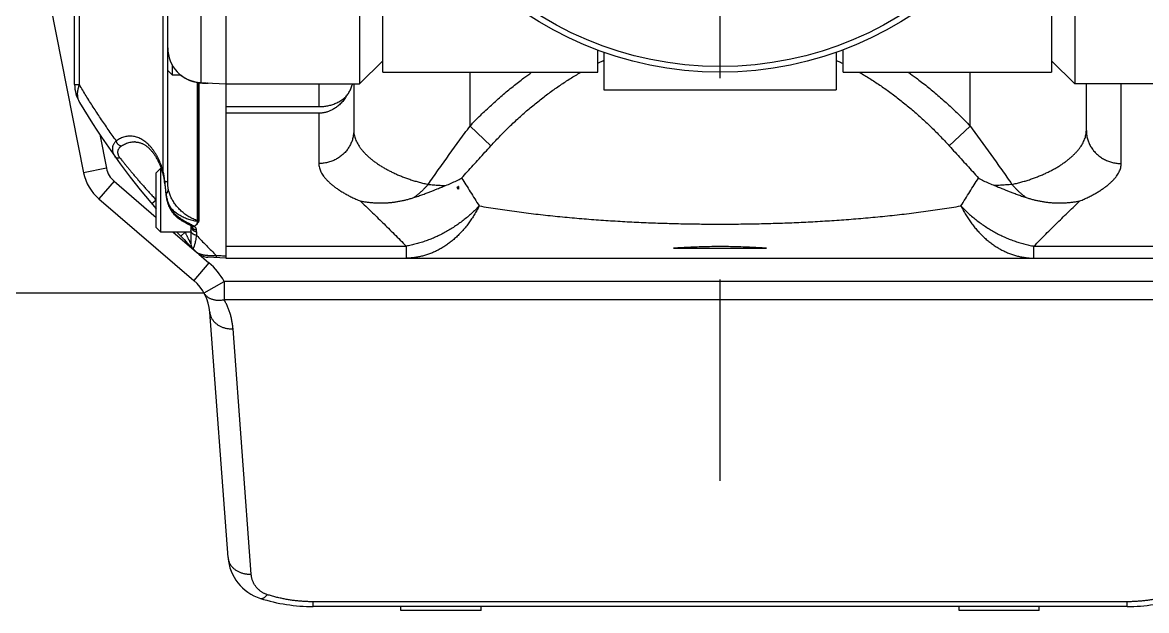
# Model space of a CAD drawing. Extents: x 0 to 4205, y 0 to 2970.
# Drawn here: x 1012.6 to 1109.3, y 869.8 to 920.5 of the extents above; entities that cross this region are included whole.
import ezdxf

# ---------------------------------------------------------------- set-up
doc = ezdxf.new("R2010")
doc.units = 0
doc.header["$LTSCALE"] = 231.275
doc.linetypes.add('CENTER', pattern=[0.6, 0.375, -0.075, 0.075, -0.075])
doc.layers.get('0').update_dxf_attribs({"linetype": 'CONTINUOUS'})
doc.layers.add('DEFAULT_1', color=7, linetype='CENTER')

msp = doc.modelspace()

# ---------------------------------------------------------------- linework, layer by layer
for p, q in [((1025.0995, 906.747), (1025.0995, 985.5878)), ((1024.6975, 907.6947), (1024.6975, 984.6401)), ((1017.0995, 915.107), (1017.0995, 977.2278)), ((1017.5014, 915.1068), (1017.5014, 977.228)), ((1030.0995, 977.1674), (1030.0995, 900.1674)), ((1041.5995, 977.1674), (1041.5995, 915.1674)), ((1103.0995, 977.1028), (1103.0995, 915.1674)), ((1027.9425, 940.4836), (1027.9424, 915.2805)), ((1043.5995, 916.1674), (1043.5995, 938.4887)), ((1101.0995, 936.8023), (1101.0995, 916.1674)), ((1015.0203, 921.885), (1017.8709, 907.5209)), ((1062.0995, 916.1674), (1062.0995, 918.0656)), ((1062.5995, 917.8832), (1062.5995, 914.6674)), ((1082.5995, 917.8832), (1082.5995, 914.6674)), ((1083.1995, 916.1674), (1083.1995, 918.1029)), ((1025.4995, 915.9174), (1025.4995, 916.7799)), ((1043.5995, 917.1674), (1041.5995, 915.1674)), ((1101.0995, 917.1674), (1103.0995, 915.1674)), ((1025.4995, 915.9174), (1025.0995, 916.3174)), ((1026.2461, 915.9174), (1025.4995, 915.9174)), ((1043.5995, 916.1674), (1062.0995, 916.1674)), ((1051.0995, 911.538), (1051.0995, 916.1674)), ((1083.1995, 916.1674), (1101.0995, 916.1674)), ((1094.0995, 911.538), (1094.0995, 916.1674)), ((1017.0995, 915.107), (1017.5014, 915.107)), ((1027.6709, 915.3071), (1027.7041, 915.3012)), ((1027.6709, 903.3851), (1027.6709, 915.2731)), ((1027.7099, 903.3785), (1027.7099, 915.2659)), ((1027.7942, 915.2882), (1030.0995, 915.1674)), ((1027.7942, 903.3678), (1027.7942, 915.2542)), ((1028.5733, 915.2372), (1028.5733, 915.2474)), ((1030.0995, 915.1674), (1041.5995, 915.1674)), ((1038.0995, 915.1674), (1038.0995, 913.2113)), ((1041.0995, 915.1674), (1041.0995, 911.1589)), ((1062.5995, 914.6674), (1082.5995, 914.6674)), ((1115.0995, 915.1674), (1103.0995, 915.1674)), ((1104.0995, 911.1589), (1104.0995, 915.1674)), ((1107.0995, 908.3103), (1107.0995, 915.1674)), ((1030.0995, 913.2113), (1038.0995, 913.2113)), ((1038.0995, 912.6484), (1030.0995, 912.6484)), ((1038.0995, 912.6484), (1038.0995, 908.3103)), ((1051.0995, 911.538), (1052.8911, 909.8365)), ((1094.0995, 911.538), (1092.3078, 909.8365)), ((1019.2589, 910.8012), (1019.8326, 907.9102)), ((1019.8326, 907.9102), (1017.8709, 907.5209)), ((1024.4995, 907.9174), (1024.0995, 907.5174)), ((1024.4995, 902.4174), (1024.4995, 907.9174)), ((1024.5309, 907.9174), (1024.4995, 907.9174)), ((1020.4899, 906.7835), (1019.1854, 905.2674)), ((1020.4899, 906.7835), (1024.0995, 903.6777)), ((1024.0995, 902.8174), (1024.0995, 907.5174)), ((1025.0995, 906.747), (1024.8613, 906.747)), ((1024.8256, 906.6839), (1024.8335, 906.6209)), ((1024.8335, 906.6209), (1024.8524, 906.4604)), ((1024.8524, 906.4604), (1024.8711, 906.2928)), ((1024.8711, 906.2928), (1024.9095, 905.9366)), ((1024.9095, 905.9366), (1024.9414, 905.6295)), ((1049.9656, 906.2395), (1050.0995, 906.2395)), ((1050.0995, 906.3397), (1050.0995, 906.0976)), ((1019.1854, 905.2674), (1027.3418, 898.2495)), ((1024.0995, 905.1587), (1023.728, 904.8446)), ((1025.057, 905.0337), (1025.1213, 905.0515)), ((1025.291, 904.442), (1025.3725, 904.485)), ((1026.3639, 903.3708), (1026.4017, 903.4415)), ((1026.3639, 903.3708), (1026.4621, 903.318)), ((1026.4621, 903.318), (1026.6402, 903.2211)), ((1026.6402, 903.2211), (1026.7732, 903.1481)), ((1026.7732, 903.1481), (1026.8514, 903.1046)), ((1026.8514, 903.1046), (1026.9047, 903.0746)), ((1026.9047, 903.0746), (1026.9377, 903.0558)), ((1026.9377, 903.0558), (1026.9688, 903.0378)), ((1026.9688, 903.0378), (1026.9979, 903.0208)), ((1027.0995, 902.9584), (1027.0995, 901.3651)), ((1024.4995, 902.4174), (1024.0995, 902.8174)), ((1027.0995, 902.4174), (1024.4995, 902.4174)), ((1025.5642, 902.4174), (1027.5449, 900.7132)), ((1026.5995, 902.3924), (1026.2373, 902.0477)), ((1026.5995, 902.3924), (1026.5995, 902.4174)), ((1027.5733, 902.4205), (1027.5733, 902.6179)), ((1027.5733, 902.4205), (1027.5733, 902.1364)), ((1030.0995, 901.1955), (1045.6059, 901.1955)), ((1045.6059, 901.1955), (1045.6059, 900.1674)), ((1068.596, 901.0207), (1076.6029, 901.0207)), ((1099.593, 900.1674), (1099.593, 901.1955)), ((1099.593, 901.1955), (1115.0995, 901.1955)), ((1027.7683, 900.521), (1028.6463, 899.7656)), ((1030.0995, 900.1674), (1028.5549, 900.2484)), ((1030.0995, 900.1674), (1115.0995, 900.1674)), ((1028.6463, 899.7656), (1027.3418, 898.2495)), ((1028.2224, 897.1728), (1029.9671, 898.1505)), ((1029.9671, 898.1505), (1029.9671, 896.5669)), ((1115.2318, 898.1505), (1029.9671, 898.1505)), ((1007.5995, 897.1674), (1028.2254, 897.1674)), ((1115.2317, 896.5669), (1029.9672, 896.5669)), ((1030.287, 874.386), (1028.722, 895.5129)), ((1032.2815, 872.9502), (1030.7165, 894.0771)), ((1037.5995, 870.1674), (1037.5995, 870.5838)), ((1107.5995, 870.5838), (1037.5995, 870.5838)), ((1107.5995, 870.1674), (1037.5995, 870.1674)), ((1045.1495, 869.8248), (1045.1495, 870.1674)), ((1052.0495, 869.8248), (1052.0495, 870.1674)), ((1093.1495, 869.8248), (1093.1495, 870.1674)), ((1100.0495, 869.8248), (1100.0495, 870.1674)), ((1107.5995, 870.1674), (1107.5995, 870.5838)), ((1052.0495, 869.8248), (1045.1495, 869.8248)), ((1100.0495, 869.8248), (1093.1495, 869.8248))]:
    msp.add_line(p, q)
for points in [[(1027.7041, 915.3012), (1027.7142, 915.2989), (1027.7301, 915.2958), (1027.746, 915.2931), (1027.762, 915.291), (1027.7781, 915.2893), (1027.7942, 915.2882)], [(1022.31, 910.1674), (1022.3302, 910.1673), (1022.3867, 910.1652), (1022.4427, 910.1608), (1022.4979, 910.1542), (1022.5526, 910.1454), (1022.6067, 910.1344), (1022.6604, 910.1214), (1022.7135, 910.1063), (1022.7662, 910.0892), (1022.8184, 910.0702), (1022.8701, 910.0493), (1022.9214, 910.0266), (1022.9722, 910.002), (1023.0225, 909.9756), (1023.0723, 909.9476), (1023.1215, 909.9178), (1023.1703, 909.8865), (1023.2185, 909.8534), (1023.2663, 909.8188), (1023.3135, 909.7827), (1023.3603, 909.7449), (1023.4067, 909.7056), (1023.4525, 909.6648), (1023.4979, 909.6224), (1023.5429, 909.5785), (1023.5873, 909.5332), (1023.6312, 909.4864), (1023.6746, 909.4381), (1023.7175, 909.3885), (1023.7599, 909.3375), (1023.8017, 909.2851), (1023.8429, 909.2313), (1023.8836, 909.1763), (1023.9237, 909.12), (1023.9631, 909.0624), (1024.002, 909.0036), (1024.0402, 908.9436), (1024.0778, 908.8824), (1024.1147, 908.8201), (1024.1509, 908.7566), (1024.1865, 908.6921), (1024.2214, 908.6266), (1024.2556, 908.56), (1024.289, 908.4925), (1024.3218, 908.4239), (1024.3538, 908.3545), (1024.385, 908.2841), (1024.4155, 908.2129), (1024.4453, 908.1409), (1024.4743, 908.068), (1024.5026, 907.9944), (1024.53, 907.92), (1024.5567, 907.8449), (1024.5826, 907.7691), (1024.6077, 907.6927), (1024.632, 907.6156), (1024.6515, 907.5516)], [(1024.6515, 907.5516), (1024.6628, 907.5128), (1024.6775, 907.4602), (1024.6918, 907.4065), (1024.7056, 907.3515), (1024.719, 907.2953), (1024.7319, 907.2379), (1024.7444, 907.1793), (1024.7564, 907.1194), (1024.7679, 907.0584), (1024.779, 906.9962), (1024.7897, 906.9329), (1024.7998, 906.8684), (1024.8096, 906.8027), (1024.8188, 906.7359), (1024.8256, 906.6839)], [(1024.9414, 905.6295), (1024.9478, 905.5747), (1024.9552, 905.5197), (1024.9634, 905.4645), (1024.9726, 905.4091), (1024.9826, 905.3536), (1024.9935, 905.2978), (1025.0053, 905.242), (1025.018, 905.186), (1025.0316, 905.1298), (1025.0461, 905.0736), (1025.057, 905.0337)], [(1025.057, 905.0337), (1025.0686, 904.9931), (1025.085, 904.9387), (1025.1024, 904.8848), (1025.1208, 904.8314), (1025.14, 904.7787), (1025.1601, 904.7266), (1025.1811, 904.6751), (1025.203, 904.6242), (1025.2257, 904.574), (1025.2492, 904.5244), (1025.2736, 904.4756), (1025.291, 904.442)], [(1025.291, 904.442), (1025.3111, 904.4046), (1025.3393, 904.3545), (1025.3686, 904.3052), (1025.399, 904.2565), (1025.4304, 904.2087), (1025.4628, 904.1615), (1025.4964, 904.1151), (1025.5309, 904.0696), (1025.5665, 904.0247), (1025.6031, 903.9807), (1025.6408, 903.9374), (1025.6794, 903.895), (1025.7191, 903.8533), (1025.7598, 903.8126), (1025.8015, 903.7726), (1025.8442, 903.7335), (1025.8878, 903.6952), (1025.9325, 903.6578), (1025.9782, 903.6213), (1026.0248, 903.5858), (1026.0724, 903.5511), (1026.121, 903.5174), (1026.1705, 903.4846), (1026.221, 903.4527), (1026.2725, 903.4219), (1026.3249, 903.392), (1026.3639, 903.3708)], [(1026.9979, 903.0208), (1027.025, 903.0047), (1027.0379, 902.997), (1027.0502, 902.9895), (1027.062, 902.9822), (1027.0733, 902.9751), (1027.0842, 902.9682), (1027.0945, 902.9616), (1027.1042, 902.9553), (1027.1134, 902.9492), (1027.1221, 902.9434), (1027.1233, 902.9426)], [(1027.1233, 902.9425), (1027.1276, 902.9396), (1027.1312, 902.937), (1027.1343, 902.9346), (1027.1369, 902.9326), (1027.1392, 902.9308), (1027.141, 902.9292), (1027.1424, 902.928), (1027.1434, 902.9271), (1027.1441, 902.9264), (1027.1444, 902.9261)]]:
    msp.add_lwpolyline(points)
for radius in [30, 29.5]:
    msp.add_circle((1072.5995, 946.1674), radius)
for centre, radius, start, end in [((1028.0995, 918.2763), 3, 180, 267), ((1020.0995, 915.107), 3, 180, 210.609711), ((1072.5995, 946.1674), 64, 210.609711, 220.728017), ((1021.7943, 908.2995), 2, 191.224594, 229.290619), ((1021.7943, 908.2995), 4, 191.224594, 229.290619), ((1072.5995, 946.1674), 64, 223.125508, 225.294971), ((1072.5995, 946.1674), 63.5, 223.549221, 223.580259), ((1027.5995, 901.3651), 0.5, 180, 224.873891), ((1028.6334, 901.7463), 1.5, 225.294968, 266.999997), ((1024.7329, 895.2174), 6, 29.265197, 49.290619), ((1024.7329, 895.2174), 4, 4.236437, 49.290619), ((1034.276, 874.6815), 4, 184.236395, 252.41459), ((1037.5995, 885.1674), 15, 252.414521, 270.000023), ((1107.5995, 885.1674), 15, 269.999975, 287.585479)]:
    msp.add_arc(centre, radius, start, end)
for points, start_tangent, end_tangent in [([(1062.0993, 916.9576), (1062.3287, 917.07), (1062.5994, 917.1992)], (0.8957749, 0.444508), (0.9049763, 0.425462)), ([(1082.5995, 917.1992), (1082.8703, 917.07), (1083.1996, 916.9077)], (0.9049763, -0.425462), (0.893893, -0.4482803)), ([(1027.6709, 915.2731), (1027.4843, 915.3061), (1027.3002, 915.3508), (1027.1192, 915.407), (1026.9422, 915.4745), (1026.7697, 915.5531), (1026.6026, 915.6425), (1026.4415, 915.7421), (1026.2869, 915.8518), (1026.2037, 915.9173)], (-0.9897417, 0.1428687), (-0.7750001, 0.6319612)), ([(1051.0995, 911.538), (1052.0145, 912.4704), (1052.937, 913.3501), (1053.8655, 914.178), (1054.7988, 914.9553), (1055.7359, 915.6834), (1056.3981, 916.1676)], (0.6886169, 0.7251253), (0.8143439, 0.5803826)), ([(1052.8911, 909.8365), (1053.73, 910.7301), (1054.5755, 911.5731), (1055.4266, 912.3665), (1056.2822, 913.1115), (1057.1412, 913.8092), (1058.0029, 914.461), (1058.8667, 915.068), (1059.7318, 915.6313), (1060.5976, 916.1521), (1060.6244, 916.1676)], (0.6723777, 0.7402082), (0.8666202, 0.4989684)), ([(1084.5745, 916.1676), (1084.6013, 916.1521), (1085.4671, 915.6313), (1086.3322, 915.068), (1087.196, 914.461), (1088.0577, 913.8092), (1088.9167, 913.1115), (1089.7723, 912.3665), (1090.6234, 911.5731), (1091.469, 910.7301), (1092.3078, 909.8365)], (0.8666202, -0.4989684), (0.6723777, -0.7402082)), ([(1088.8008, 916.1676), (1089.463, 915.6834), (1090.4001, 914.9553), (1091.3334, 914.178), (1092.2619, 913.3501), (1093.1844, 912.4704), (1094.0995, 911.538)], (0.8143439, -0.5803826), (0.6886169, -0.7251253)), ([(1017.5014, 915.107), (1017.4429, 914.9551), (1017.3961, 914.8039), (1017.3612, 914.654), (1017.3384, 914.5061), (1017.3277, 914.3608), (1017.3292, 914.2188), (1017.3429, 914.0808), (1017.3687, 913.9472), (1017.4065, 913.8188), (1017.4562, 913.696), (1017.5175, 913.5794)], (-0.3900042, -0.9208131), (0.5091873, -0.8606557)), ([(1020.6856, 910.2655), (1019.9909, 911.2397), (1019.3265, 912.2108), (1018.691, 913.1788), (1018.0831, 914.1441), (1017.5014, 915.1068)], (-0.5885559, 0.8084565), (-0.5091874, 0.8606557)), ([(1027.6709, 915.2731), (1027.6707, 915.2774), (1027.6703, 915.2872), (1027.6697, 915.3025), (1027.6695, 915.3075)], (-0.0401531, 0.9991935), (-0.0413065, 0.9991465)), ([(1027.7099, 915.2659), (1027.6905, 915.2699), (1027.6709, 915.2731)], (-0.9753099, 0.2208406), (-0.9897484, 0.1428222)), ([(1027.7099, 915.2659), (1027.7149, 915.2701), (1027.7195, 915.273), (1027.7257, 915.2771), (1027.7336, 915.2823), (1027.7432, 915.2889), (1027.7486, 915.2927)], (0.0092022, 0.9999577), (0.8087845, 0.5881052)), ([(1027.7099, 915.2659), (1027.7378, 915.2604), (1027.7659, 915.2565), (1027.7942, 915.2542)], (0.9753102, -0.2208393), (0.9986303, -0.0523216)), ([(1027.7486, 915.2927), (1027.7535, 915.2964)], (0.8087845, 0.5881052), (0.8014653, 0.5980412)), ([(1027.7942, 915.2542), (1027.8042, 915.2546), (1027.8133, 915.2545), (1027.8258, 915.2543), (1027.8416, 915.2539), (1027.8608, 915.2533), (1027.8835, 915.2527), (1027.9096, 915.2519), (1027.9389, 915.2509), (1027.9718, 915.2498), (1028.0087, 915.2486), (1028.0497, 915.2473), (1028.0952, 915.2458), (1028.1447, 915.2442), (1028.1989, 915.2425), (1028.2581, 915.2408), (1028.3214, 915.239), (1028.3839, 915.2375), (1028.4364, 915.2363), (1028.4794, 915.2356), (1028.5139, 915.2352), (1028.5403, 915.2352), (1028.5588, 915.2356), (1028.5733, 915.2372)], (0.0041372, 0.9999914), (0.0003516, 0.9999999)), ([(1028.4736, 915.2526), (1028.523, 915.2424), (1028.5565, 915.2384)], (0.9678037, -0.2517062), (0.9962947, -0.0860051)), ([(1028.5565, 915.2384), (1028.5733, 915.2372)], (0.9962947, -0.0860051), (0.9986297, -0.0523321)), ([(1040.4846, 914.129), (1040.5878, 914.2752), (1040.6824, 914.4275), (1040.768, 914.5853), (1040.8445, 914.7482), (1040.9113, 914.9155), (1040.9683, 915.0867), (1040.9914, 915.1674)], (0.6002697, 0.7997976), (0.2620176, 0.9650631)), ([(1038.0995, 913.2113), (1038.268, 913.2151), (1038.437, 913.2262), (1038.6064, 913.2451), (1038.7769, 913.2719), (1038.9488, 913.3073), (1039.1217, 913.3516), (1039.2961, 913.4059), (1039.4717, 913.4708), (1039.6478, 913.5473), (1039.8233, 913.6362), (1039.9965, 913.7382), (1040.1659, 913.854), (1040.3295, 913.9843), (1040.4846, 914.129)], (1, 0), (0.7025758, 0.711609)), ([(1040.4846, 914.129), (1040.3536, 913.9298), (1040.2176, 913.7492), (1040.0785, 913.5865), (1039.9377, 913.441), (1039.7966, 913.3118), (1039.6561, 913.1978), (1039.5169, 913.0978), (1039.3792, 913.0105), (1039.2435, 912.9349), (1039.1099, 912.87), (1038.9783, 912.8149), (1038.8489, 912.7687), (1038.7211, 912.7308), (1038.5948, 912.7005), (1038.47, 912.6775), (1038.3461, 912.6612), (1038.2226, 912.6516), (1038.0995, 912.6484)], (-0.5231315, -0.852252), (-1, 0)), ([(1047.4952, 906.5143), (1047.9263, 907.1338), (1048.3649, 907.7567), (1048.8101, 908.3823), (1049.2609, 909.0103), (1049.7162, 909.6401), (1050.175, 910.2714), (1050.6365, 910.9041), (1051.0995, 911.538)], (0.5686974, 0.8225468), (0.5898768, 0.8074933)), ([(1094.0995, 911.538), (1094.5624, 910.9041), (1095.0239, 910.2714), (1095.4827, 909.6401), (1095.938, 909.0103), (1096.3888, 908.3823), (1096.834, 907.7567), (1097.2726, 907.1338), (1097.7037, 906.5143)], (0.5898769, -0.8074932), (0.5686974, -0.8225468)), ([(1024.6975, 907.6947), (1024.618, 907.9447), (1024.5304, 908.1894), (1024.4345, 908.4278), (1024.3307, 908.6591), (1024.2187, 908.8826), (1024.0987, 909.0974), (1023.9709, 909.3026), (1023.8354, 909.4971), (1023.6926, 909.6799), (1023.5428, 909.8501), (1023.3863, 910.0067), (1023.2236, 910.1486), (1023.0552, 910.2749), (1022.8818, 910.3849), (1022.704, 910.4777), (1022.5225, 910.5527), (1022.3381, 910.6092), (1022.1516, 910.6468), (1021.9638, 910.6654), (1021.7756, 910.6646), (1021.5879, 910.6445), (1021.4015, 910.6054), (1021.2173, 910.5474), (1021.0361, 910.471), (1020.8586, 910.3768), (1020.6856, 910.2655)], (-0.2862056, 0.9581682), (-0.8187577, -0.5741393)), ([(1041.0995, 911.1589), (1041.0935, 910.98), (1041.0758, 910.8019), (1041.0463, 910.6251), (1041.0052, 910.4505), (1040.9526, 910.2786), (1040.8888, 910.1103), (1040.8139, 909.946), (1040.7284, 909.7866), (1040.6324, 909.6325), (1040.5265, 909.4845), (1040.411, 909.3431), (1040.2864, 909.2089), (1040.1531, 909.0824), (1040.0117, 908.964), (1039.8628, 908.8543), (1039.7069, 908.7537), (1039.5447, 908.6626), (1039.3768, 908.5814), (1039.2038, 908.5103), (1039.0265, 908.4497), (1038.8455, 908.3998), (1038.6616, 908.3607), (1038.4755, 908.3327), (1038.2878, 908.3159), (1038.0995, 908.3103)], (0, -1), (-1, 0)), ([(1041.0995, 911.1589), (1041.1088, 910.972), (1041.1369, 910.7825), (1041.1837, 910.5906), (1041.2493, 910.397), (1041.3336, 910.202), (1041.4365, 910.006), (1041.5577, 909.8096), (1041.6971, 909.6133), (1041.8544, 909.4175), (1042.0293, 909.2229), (1042.2212, 909.03), (1042.4298, 908.8394), (1042.6545, 908.6516), (1042.8949, 908.4671), (1043.1502, 908.2866), (1043.4197, 908.1106), (1043.7027, 907.9397), (1043.9986, 907.7744), (1044.3065, 907.615), (1044.6257, 907.4622), (1044.9555, 907.3161), (1045.295, 907.1774), (1045.6435, 907.0462), (1046.0003, 906.923), (1046.3645, 906.808), (1046.7355, 906.7014), (1047.1125, 906.6034), (1047.4952, 906.5143)], (0.0000013, -1), (0.9766762, -0.2147177)), ([(1097.7037, 906.5143), (1098.0864, 906.6034), (1098.4634, 906.7014), (1098.8344, 906.808), (1099.1986, 906.923), (1099.5554, 907.0462), (1099.9039, 907.1774), (1100.2434, 907.3161), (1100.5732, 907.4622), (1100.8924, 907.615), (1101.2003, 907.7744), (1101.4962, 907.9397), (1101.7792, 908.1106), (1102.0488, 908.2866), (1102.3041, 908.4671), (1102.5444, 908.6516), (1102.7691, 908.8394), (1102.9777, 909.03), (1103.1696, 909.2229), (1103.3445, 909.4175), (1103.5018, 909.6133), (1103.6412, 909.8096), (1103.7624, 910.006), (1103.8653, 910.202), (1103.9496, 910.397), (1104.0152, 910.5906), (1104.062, 910.7825), (1104.0901, 910.972), (1104.0995, 911.1589)], (0.9766762, 0.2147177), (0.0000013, 1)), ([(1104.0995, 911.1589), (1104.1054, 910.98), (1104.1231, 910.8019), (1104.1526, 910.6251), (1104.1937, 910.4505), (1104.2463, 910.2786), (1104.3101, 910.1103), (1104.385, 909.946), (1104.4705, 909.7866), (1104.5665, 909.6325), (1104.6724, 909.4845), (1104.7879, 909.3431), (1104.9125, 909.2089), (1105.0458, 909.0824), (1105.1872, 908.964), (1105.3361, 908.8543), (1105.492, 908.7537), (1105.6542, 908.6626), (1105.8221, 908.5814), (1105.9951, 908.5103), (1106.1724, 908.4497), (1106.3534, 908.3998), (1106.5373, 908.3607), (1106.7235, 908.3327), (1106.9111, 908.3159), (1107.0995, 908.3103)], (0, -1), (1, 0)), ([(1020.6856, 910.2655), (1020.5964, 910.1776), (1020.522, 910.0879), (1020.4615, 909.997), (1020.4144, 909.9056), (1020.3795, 909.8142), (1020.3559, 909.7227), (1020.3428, 909.631), (1020.3397, 909.5392), (1020.3461, 909.4474), (1020.3618, 909.3549), (1020.3867, 909.2618), (1020.421, 909.1681), (1020.4647, 909.0735), (1020.5184, 908.9781), (1020.5825, 908.8815)], (-0.7446298, -0.6674777), (0.5825901, -0.8127661)), ([(1021.1186, 909.802), (1021.0751, 909.813), (1021.0321, 909.8284), (1020.9899, 909.848), (1020.949, 909.8717), (1020.9097, 909.8993), (1020.8725, 909.9304), (1020.8376, 909.9647), (1020.8055, 910.002), (1020.7764, 910.0419), (1020.7507, 910.0839), (1020.7286, 910.1277), (1020.7102, 910.1729), (1020.6958, 910.2189), (1020.6856, 910.2655)], (-0.9804245, 0.1968955), (-0.1726747, 0.9849789)), ([(1021.1186, 909.802), (1021.0371, 909.7444), (1020.9686, 909.6845), (1020.9126, 909.6227), (1020.8684, 909.5597), (1020.835, 909.4958), (1020.8117, 909.4311), (1020.7977, 909.3656), (1020.7925, 909.2994), (1020.7957, 909.2325), (1020.8071, 909.1646), (1020.8266, 909.0957), (1020.8543, 909.0257), (1020.8904, 908.9546), (1020.9351, 908.8823), (1020.9889, 908.8087)], (-0.8432326, -0.5375489), (0.6191567, -0.7852674)), ([(1022.31, 910.1674), (1022.2086, 910.1649), (1022.0209, 910.1466), (1021.8346, 910.111), (1021.6504, 910.0583), (1021.4691, 909.9888), (1021.2916, 909.9032), (1021.1186, 909.802)], (-1, -0.0000981), (-0.8432334, -0.5375476)), ([(1050.3756, 907.0634), (1050.872, 907.6136), (1051.3727, 908.1662), (1051.8767, 908.721), (1052.3832, 909.2778), (1052.8911, 909.8365)], (0.6688897, 0.7433617), (0.6723779, 0.7402081)), ([(1092.3078, 909.8365), (1092.8157, 909.2778), (1093.3222, 908.721), (1093.8262, 908.1662), (1094.3269, 907.6136), (1094.8233, 907.0634)], (0.6723779, -0.7402081), (0.6688897, -0.7433617)), ([(1020.9889, 908.8087), (1020.9428, 908.7951), (1020.8971, 908.7855), (1020.8525, 908.78), (1020.8093, 908.7786), (1020.7679, 908.7815), (1020.729, 908.7885), (1020.6927, 908.7995), (1020.6596, 908.8145), (1020.63, 908.8333), (1020.6042, 908.8557), (1020.5825, 908.8815)], (-0.9477373, -0.3190516), (-0.5825923, 0.8127645)), ([(1020.9889, 908.8087), (1021.1276, 908.6334), (1021.2762, 908.4473), (1021.4347, 908.2503), (1021.6035, 908.0426), (1021.7824, 907.8244), (1021.9717, 907.596), (1022.1712, 907.3577), (1022.381, 907.1098), (1022.6009, 906.8531), (1022.8306, 906.5879), (1023.0697, 906.3153), (1023.3179, 906.0359), (1023.5744, 905.7507), (1023.8386, 905.4609), (1024.0994, 905.1785)], (0.6191654, -0.7852606), (0.6808633, -0.7324105)), ([(1024.6515, 907.5516), (1024.6478, 907.57), (1024.648, 907.5934), (1024.6531, 907.6178), (1024.6631, 907.643), (1024.678, 907.6687), (1024.6975, 907.6947)], (-0.285847, 0.9582753), (0.6418233, 0.7668526)), ([(1024.8613, 906.747), (1024.8365, 906.9534), (1024.8078, 907.1519), (1024.7751, 907.3417), (1024.7384, 907.5227), (1024.6975, 907.6947)], (-0.1083629, 0.9941114), (-0.2480279, 0.9687529)), ([(1038.0995, 908.3103), (1038.1109, 908.1332), (1038.1451, 907.9536), (1038.2023, 907.7718), (1038.2824, 907.5884), (1038.3853, 907.4037), (1038.5109, 907.218), (1038.6589, 907.0319), (1038.8292, 906.8457), (1039.0215, 906.66), (1039.2352, 906.4751), (1039.4701, 906.2916), (1039.7254, 906.1101), (1040.0007, 905.9309), (1040.2952, 905.7547), (1040.6084, 905.5818), (1040.9394, 905.4128), (1041.2874, 905.2483), (1041.6514, 905.0886)], (0.0000023, -1), (0.9211289, -0.3892577)), ([(1103.5475, 905.0886), (1103.9115, 905.2483), (1104.2595, 905.4128), (1104.5905, 905.5818), (1104.9037, 905.7547), (1105.1983, 905.9309), (1105.4735, 906.1101), (1105.7288, 906.2916), (1105.9637, 906.4751), (1106.1774, 906.66), (1106.3697, 906.8457), (1106.54, 907.0319), (1106.688, 907.218), (1106.8136, 907.4037), (1106.9165, 907.5884), (1106.9966, 907.7718), (1107.0538, 907.9536), (1107.0881, 908.1332), (1107.0995, 908.3103)], (0.9211289, 0.3892577), (0.0000024, 1)), ([(1024.8256, 906.6839), (1024.8255, 906.6851), (1024.8267, 906.7), (1024.8331, 906.7154), (1024.8447, 906.7311), (1024.8613, 906.747)], (-0.1273976, 0.9918517), (0.7679385, 0.6405236)), ([(1024.9755, 905.6919), (1024.9634, 905.7951), (1024.9512, 905.9001), (1024.9389, 906.0075), (1024.9267, 906.1182), (1024.9143, 906.2332), (1024.9018, 906.3532), (1024.889, 906.4789), (1024.8756, 906.6104), (1024.8613, 906.747)], (-0.1164484, 0.9931967), (-0.106319, 0.9943321)), ([(1025.1594, 906.0823), (1025.147, 906.1454), (1025.1358, 906.2124), (1025.1259, 906.2841), (1025.1172, 906.3612), (1025.11, 906.4449), (1025.1044, 906.5363), (1025.1008, 906.6366), (1025.0995, 906.747)], (-0.2069628, 0.9783488), (-0.0000012, 1)), ([(1049.003, 906.4223), (1049.4723, 906.6196), (1049.9301, 906.8329), (1050.3756, 907.0634)], (0.9285985, 0.3710859), (0.8778771, 0.478886)), ([(1050.3756, 907.0634), (1051.1213, 905.8843), (1051.8835, 904.6632)], (0.5368081, -0.8437044), (0.5267746, -0.850005)), ([(1093.3154, 904.6632), (1094.0776, 905.8843), (1094.8233, 907.0634)], (0.5267746, 0.850005), (0.5368081, 0.8437044)), ([(1094.8233, 907.0634), (1095.2688, 906.8329), (1095.7266, 906.6196), (1096.1959, 906.4223)], (0.8778771, -0.4788859), (0.9285985, -0.3710859)), ([(1024.9755, 905.6919), (1025.0298, 905.7595), (1025.0748, 905.8264), (1025.1104, 905.8924), (1025.1364, 905.9572), (1025.1527, 906.0206), (1025.1594, 906.0823)], (0.6549752, 0.7556504), (0.0295779, 0.9995625)), ([(1027.6709, 903.3851), (1027.4775, 903.4571), (1027.2873, 903.5398), (1027.1015, 903.6326), (1026.9208, 903.7349), (1026.7461, 903.8459), (1026.5783, 903.9649), (1026.4178, 904.0912), (1026.2654, 904.224), (1026.1214, 904.3625), (1025.9863, 904.5061), (1025.8603, 904.654), (1025.7437, 904.8056), (1025.6367, 904.9601), (1025.5392, 905.1171), (1025.4515, 905.276), (1025.3736, 905.4363), (1025.3054, 905.5975), (1025.247, 905.7592), (1025.1983, 905.9209), (1025.1594, 906.0823)], (-0.9462806, 0.3233467), (-0.2069675, 0.9783478)), ([(1047.4952, 906.5143), (1047.3422, 906.339), (1047.1814, 906.1662), (1047.0126, 905.9973), (1046.8362, 905.8331), (1046.6519, 905.6748), (1046.4599, 905.523), (1046.2601, 905.3785)], (-0.644506, -0.7645993), (-0.8228751, -0.5682223)), ([(1046.2601, 905.3785), (1046.6649, 905.5147), (1047.0521, 905.6526), (1047.4121, 905.7868), (1047.7362, 905.9119), (1048.02, 906.0243), (1048.2678, 906.1241), (1048.4851, 906.2124), (1048.6769, 906.2905), (1048.8481, 906.36), (1049.003, 906.4223)], (0.9507425, 0.3099818), (0.9285985, 0.3710859)), ([(1047.4952, 906.5143), (1047.7258, 906.4929), (1047.9522, 906.4732), (1048.1738, 906.4559), (1048.3901, 906.4416), (1048.6005, 906.4309), (1048.8049, 906.4243), (1049.003, 906.4223)], (0.9953371, -0.0964574), (0.9999962, 0.0027648)), ([(1050.0995, 906.3397), (1050.0552, 906.3064), (1050.0105, 906.2729), (1049.9656, 906.2395)], (-0.7981604, -0.602445), (-0.8027406, -0.5963284)), ([(1049.9656, 906.2395), (1050.0101, 906.1922), (1050.0547, 906.1449), (1050.0995, 906.0976)], (0.6844786, -0.7290329), (0.6881291, -0.7255883)), ([(1097.7037, 906.5143), (1097.473, 906.4928), (1097.2467, 906.4731), (1097.0251, 906.4559), (1096.8089, 906.4416), (1096.5984, 906.4309), (1096.394, 906.4243), (1096.1959, 906.4223)], (-0.9953379, -0.0964494), (-0.9999963, 0.0027344)), ([(1096.1959, 906.4223), (1096.3509, 906.36), (1096.522, 906.2905), (1096.7138, 906.2124), (1096.9311, 906.1241), (1097.1789, 906.0243), (1097.4627, 905.9119), (1097.7868, 905.7868), (1098.1469, 905.6526), (1098.534, 905.5147), (1098.9388, 905.3785)], (0.9285985, -0.3710859), (0.9507425, -0.3099818)), ([(1097.7037, 906.5143), (1097.8568, 906.3389), (1098.0176, 906.1662), (1098.1862, 905.9973), (1098.3627, 905.8332), (1098.547, 905.6748), (1098.739, 905.523), (1098.9388, 905.3785)], (0.6445114, -0.7645947), (0.8228718, -0.5682271)), ([(1024.9373, 905.6684), (1024.939, 905.6733), (1024.946, 905.6791), (1024.9582, 905.6853), (1024.9755, 905.6919)], (-0.0553085, 0.9984693), (0.9467215, 0.3220535)), ([(1025.1213, 905.0515), (1025.0729, 905.2128), (1025.0325, 905.3735), (1025, 905.5333), (1024.9755, 905.6919)], (-0.309006, 0.9510601), (-0.1298503, 0.9915336)), ([(1025.3726, 904.4849), (1025.2996, 904.6198), (1025.2332, 904.7594), (1025.1737, 904.9034), (1025.1213, 905.0515)], (-0.4988287, 0.8667006), (-0.3090096, 0.9510589)), ([(1041.6514, 905.0886), (1041.9523, 905.0354), (1042.257, 904.9919), (1042.5647, 904.9584), (1042.8748, 904.9352), (1043.1867, 904.9225), (1043.4996, 904.9205), (1043.8129, 904.9293), (1044.126, 904.9489), (1044.4383, 904.9793), (1044.749, 905.0204), (1045.0576, 905.0721), (1045.3636, 905.134), (1045.6663, 905.206), (1045.9653, 905.2876), (1046.2601, 905.3785)], (0.9817602, -0.1901232), (0.9507425, 0.3099818)), ([(1041.6514, 905.0886), (1042.6006, 904.1852), (1043.5779, 903.2353), (1044.5804, 902.239), (1045.6059, 901.1955)], (0.7279218, -0.6856601), (0.6966, -0.7174597)), ([(1098.9388, 905.3785), (1099.2336, 905.2876), (1099.5326, 905.206), (1099.8353, 905.134), (1100.1413, 905.0721), (1100.4499, 905.0204), (1100.7606, 904.9793), (1101.0729, 904.9489), (1101.386, 904.9293), (1101.6993, 904.9205), (1102.0122, 904.9225), (1102.3241, 904.9352), (1102.6342, 904.9584), (1102.942, 904.9919), (1103.2466, 905.0354), (1103.5475, 905.0886)], (0.9507425, -0.3099818), (0.9817603, 0.1901231)), ([(1099.593, 901.1955), (1100.6185, 902.239), (1101.6211, 903.2353), (1102.5983, 904.1852), (1103.5475, 905.0886)], (0.6966, 0.7174597), (0.7279218, 0.6856601)), ([(1026.4017, 903.4415), (1026.2565, 903.5293), (1026.1185, 903.625), (1025.988, 903.728), (1025.8652, 903.8382), (1025.7503, 903.9551), (1025.6435, 904.0784), (1025.5448, 904.2079), (1025.4545, 904.3435), (1025.3726, 904.4849)], (-0.8712326, 0.4908704), (-0.4736449, 0.8807159)), ([(1027.6622, 903.3288), (1027.4456, 903.3615), (1027.2324, 903.4054), (1027.0239, 903.4601), (1026.8211, 903.5252), (1026.6248, 903.6003), (1026.436, 903.6847), (1026.2554, 903.7779), (1026.0836, 903.8792), (1025.9212, 903.9879), (1025.7685, 904.1035), (1025.6261, 904.2253), (1025.494, 904.3526), (1025.3726, 904.4849)], (-0.992432, 0.1227953), (-0.6532103, 0.7571765)), ([(1051.8835, 904.6632), (1051.6819, 904.2767), (1051.4669, 903.9032), (1051.2389, 903.5436), (1050.9985, 903.1986), (1050.7461, 902.869), (1050.4823, 902.5556), (1050.2078, 902.259), (1049.923, 901.98), (1049.6288, 901.719), (1049.3256, 901.4768), (1049.0142, 901.2537), (1048.6952, 901.0504), (1048.3694, 900.8673), (1048.0375, 900.7048), (1047.7002, 900.5631), (1047.3583, 900.4428), (1047.0125, 900.3439), (1046.6636, 900.2668), (1046.3123, 900.2116), (1045.9595, 900.1785), (1045.6059, 900.1674)], (-0.4437589, -0.8961462), (-1, 0)), ([(1051.8835, 904.6632), (1051.5594, 904.3319), (1051.2224, 904.0131), (1050.8734, 903.7076), (1050.513, 903.416), (1050.1421, 903.1389), (1049.7614, 902.8769), (1049.3718, 902.6306), (1048.974, 902.4006), (1048.5691, 902.1872), (1048.1577, 901.991), (1047.7408, 901.8124), (1047.3194, 901.6518), (1046.8943, 901.5096), (1046.4664, 901.3859), (1046.0366, 901.2812), (1045.6059, 901.1955)], (-0.6852752, -0.7282842), (-0.9847691, -0.173867)), ([(1051.8835, 904.6632), (1052.681, 904.5297), (1053.4858, 904.4032), (1054.297, 904.2836), (1055.1135, 904.1706), (1055.9345, 904.0642), (1056.7592, 903.9642), (1057.5868, 903.8704), (1058.4166, 903.7827), (1059.2476, 903.701), (1060.0793, 903.625), (1060.9106, 903.5548), (1061.74, 903.4902), (1062.5663, 903.4311), (1063.3888, 903.3774), (1064.2071, 903.3288), (1065.0209, 903.2853), (1065.8304, 903.2467), (1066.6361, 903.2128), (1067.4385, 903.1834), (1068.2378, 903.1584), (1069.0346, 903.1377), (1069.8291, 903.1213), (1070.6219, 903.1091), (1071.4134, 903.1009), (1072.2042, 903.0969), (1072.9947, 903.0969), (1073.7855, 903.1009), (1074.577, 903.1091), (1075.3698, 903.1213), (1076.1643, 903.1377), (1076.9611, 903.1584), (1077.7604, 903.1834), (1078.5628, 903.2128), (1079.3685, 903.2467), (1080.1781, 903.2853), (1080.9919, 903.3288), (1081.8101, 903.3774), (1082.6326, 903.4311), (1083.4589, 903.4902), (1084.2883, 903.5548), (1085.1196, 903.625), (1085.9513, 903.701), (1086.7823, 903.7827), (1087.6121, 903.8704), (1088.4397, 903.9642), (1089.2644, 904.0642), (1090.0854, 904.1706), (1090.9019, 904.2836), (1091.7131, 904.4032), (1092.5179, 904.5297), (1093.3154, 904.6632)], (0.9853954, -0.1702818), (0.9853954, 0.1702818)), ([(1093.3154, 904.6632), (1093.6396, 904.3319), (1093.9765, 904.0131), (1094.3255, 903.7076), (1094.6859, 903.416), (1095.0568, 903.1389), (1095.4375, 902.8769), (1095.8271, 902.6306), (1096.2249, 902.4006), (1096.6299, 902.1872), (1097.0412, 901.991), (1097.4581, 901.8124), (1097.8795, 901.6518), (1098.3046, 901.5096), (1098.7325, 901.3859), (1099.1623, 901.2812), (1099.593, 901.1955)], (0.6852752, -0.7282842), (0.9847691, -0.173867)), ([(1093.3154, 904.6632), (1093.517, 904.2767), (1093.732, 903.9032), (1093.96, 903.5436), (1094.2004, 903.1986), (1094.4528, 902.869), (1094.7166, 902.5556), (1094.9911, 902.259), (1095.2759, 901.98), (1095.5701, 901.719), (1095.8733, 901.4768), (1096.1847, 901.2537), (1096.5037, 901.0504), (1096.8295, 900.8673), (1097.1614, 900.7048), (1097.4987, 900.5631), (1097.8406, 900.4428), (1098.1864, 900.3439), (1098.5353, 900.2668), (1098.8866, 900.2116), (1099.2394, 900.1785), (1099.593, 900.1674)], (0.4437589, -0.8961462), (1, 0)), ([(1027.3788, 902.9019), (1027.3132, 902.9398), (1027.2412, 902.98), (1027.1633, 903.0226), (1027.0801, 903.0676), (1026.9922, 903.1151), (1026.9, 903.165), (1026.8043, 903.2172), (1026.7056, 903.2715), (1026.6049, 903.3274), (1026.5033, 903.3843), (1026.4017, 903.4415)], (-0.8612672, 0.5081523), (-0.8712323, 0.490871)), ([(1027.1089, 902.9451), (1027.1077, 902.9529)], (-0.1498195, 0.9887134), (-0.1403291, 0.9901049)), ([(1027.1096, 902.9403), (1027.1089, 902.9451)], (-0.1556069, 0.9878191), (-0.1498195, 0.9887134)), ([(1027.5733, 902.4205), (1027.5665, 902.4211), (1027.5591, 902.4218), (1027.551, 902.4227), (1027.5422, 902.4239), (1027.5325, 902.4255), (1027.5221, 902.4275), (1027.5106, 902.43), (1027.4981, 902.4331), (1027.4845, 902.4371), (1027.4696, 902.442), (1027.4534, 902.448), (1027.4358, 902.4555), (1027.4167, 902.4647), (1027.396, 902.4761), (1027.3736, 902.49), (1027.3495, 902.507), (1027.3237, 902.5278), (1027.2964, 902.5531), (1027.2677, 902.5839), (1027.238, 902.6212), (1027.2078, 902.6663), (1027.1781, 902.7206), (1027.1513, 902.7823), (1027.1293, 902.8493), (1027.113, 902.9206), (1027.1096, 902.9403)], (-0.9965172, 0.0833877), (-0.1556069, 0.9878191)), ([(1027.1189, 902.9455), (1027.1223, 902.9351)], (0.3019468, -0.9533248), (0.3266391, -0.9451492)), ([(1027.1223, 902.9351), (1027.1277, 902.9205)], (0.3266391, -0.9451492), (0.3608609, -0.9326197)), ([(1027.1233, 902.9425), (1027.1391, 902.9326), (1027.1741, 902.9151), (1027.2117, 902.9024), (1027.2514, 902.8947), (1027.2928, 902.8921), (1027.3354, 902.8945), (1027.3788, 902.9019)], (0.8262673, -0.5632782), (0.9750437, 0.2220132)), ([(1027.1277, 902.9205), (1027.1399, 902.892), (1027.1621, 902.8508), (1027.1889, 902.8119), (1027.2198, 902.7756), (1027.2546, 902.7423), (1027.293, 902.7124), (1027.3345, 902.6861), (1027.3787, 902.6638), (1027.4252, 902.6457), (1027.4734, 902.6319), (1027.523, 902.6226), (1027.5733, 902.6179)], (0.3608609, -0.9326197), (0.9988728, -0.0474672)), ([(1027.6256, 903.079), (1027.5017, 902.9903), (1027.3788, 902.9019)], (-0.8138896, -0.5810196), (-0.8112883, -0.5846464)), ([(1027.5733, 902.6179), (1027.5701, 902.655), (1027.5606, 902.6922), (1027.5447, 902.7292), (1027.5228, 902.7657), (1027.4949, 902.8015), (1027.4613, 902.8363), (1027.4225, 902.8698), (1027.3788, 902.9019)], (-0.0000101, 1), (-0.8271635, 0.5619613)), ([(1027.6256, 903.079), (1027.644, 903.2026), (1027.6622, 903.3288)], (0.1495942, 0.9887475), (0.1399842, 0.9901537)), ([(1027.6256, 903.079), (1027.6508, 903.1599), (1027.6758, 903.2413), (1027.7005, 903.3231)], (0.2987016, 0.9543466), (0.2867391, 0.9580087)), ([(1027.6256, 903.079), (1027.676, 903.1553), (1027.7259, 903.231), (1027.7753, 903.3059)], (0.549898, 0.8352318), (0.5498888, 0.8352378)), ([(1027.6622, 903.3288), (1027.6665, 903.3576), (1027.6709, 903.3851)], (0.1485143, 0.9889103), (0.1586374, 0.9873369)), ([(1027.7005, 903.3231), (1027.6814, 903.3263), (1027.6622, 903.3288)], (-0.9833932, 0.1814877), (-0.993667, 0.1123652)), ([(1027.7099, 903.3785), (1027.6905, 903.3821), (1027.6709, 903.3851)], (-0.9793104, 0.2023639), (-0.9914402, 0.1305614)), ([(1027.7005, 903.3231), (1027.7058, 903.3415), (1027.7089, 903.36), (1027.7099, 903.3785)], (0.3379809, 0.941153), (-0.0000475, 1)), ([(1027.7005, 903.3231), (1027.7252, 903.3162), (1027.7502, 903.3104), (1027.7753, 903.3059)], (0.9561605, -0.2928432), (0.9881692, -0.1533679)), ([(1027.7099, 903.3785), (1027.7378, 903.3735), (1027.7659, 903.3699), (1027.7942, 903.3678)], (0.9793105, -0.2023634), (0.9988589, -0.0477598)), ([(1027.7753, 903.3059), (1027.786, 903.3261), (1027.7921, 903.3468), (1027.7942, 903.3678)], (0.5502756, 0.8349831), (-0.0001822, 1)), ([(1026.5995, 902.3924), (1026.6483, 902.29), (1026.6958, 902.1908), (1026.7415, 902.0958), (1026.7851, 902.0055), (1026.8263, 901.9205), (1026.8647, 901.8416), (1026.8999, 901.7695), (1026.9319, 901.7042), (1026.9607, 901.6456), (1026.9863, 901.5935), (1027.0089, 901.5477), (1027.0286, 901.5078), (1027.0455, 901.4736), (1027.0597, 901.445), (1027.0714, 901.4214), (1027.0808, 901.4026), (1027.088, 901.3882), (1027.0932, 901.3776), (1027.0968, 901.3704), (1027.0995, 901.3651)], (0.4296633, -0.9029892), (0.4456057, -0.8952293)), ([(1027.5733, 902.1364), (1027.523, 902.1411), (1027.4734, 902.1504), (1027.4252, 902.1641), (1027.3787, 902.1822), (1027.3345, 902.2044), (1027.293, 902.2305), (1027.2546, 902.2603), (1027.2198, 902.2935), (1027.1889, 902.3296), (1027.1621, 902.3684), (1027.1399, 902.4095), (1027.1223, 902.4523), (1027.1097, 902.4966), (1027.102, 902.5418), (1027.0995, 902.5874)], (-0.9988815, 0.0472829), (-0.0000001, 1)), ([(1027.5733, 902.1364), (1027.5298, 901.8829), (1027.4885, 901.6657), (1027.4501, 901.4843), (1027.4146, 901.3371), (1027.3822, 901.2209), (1027.3528, 901.1331), (1027.3262, 901.0702), (1027.3023, 901.0293), (1027.281, 901.0078), (1027.2621, 901.0028), (1027.2451, 901.0123)], (-0.1617669, -0.986829), (-0.7055142, 0.7086958)), ([(1027.5733, 902.1364), (1027.9943, 901.6932), (1028.4228, 901.2513), (1028.8584, 900.811), (1029.3012, 900.3727)], (0.6850622, -0.7284846), (0.7142857, -0.6998542)), ([(1076.6029, 901.0207), (1075.8558, 901.0667), (1075.1201, 901.1039), (1074.3932, 901.132), (1073.673, 901.1509), (1072.9569, 901.1603), (1072.242, 901.1603), (1071.5259, 901.1509), (1070.8057, 901.132), (1070.0789, 901.1039), (1069.3431, 901.0667), (1068.596, 901.0207)], (-0.9977853, 0.0665175), (-0.9977853, -0.0665175)), ([(1029.3012, 900.3727), (1029.1811, 900.3679), (1029.065, 900.3652), (1028.9529, 900.3645), (1028.8448, 900.3658), (1028.7407, 900.3689), (1028.6404, 900.3739), (1028.5438, 900.3807), (1028.45, 900.3895), (1028.3579, 900.4002), (1028.267, 900.4133), (1028.1769, 900.429), (1028.0879, 900.4477), (1028.0003, 900.4697), (1027.9156, 900.4952), (1027.8352, 900.5244), (1027.7602, 900.5573), (1027.6917, 900.5941), (1027.6307, 900.6351), (1027.5782, 900.6802)], (-0.99884, -0.048152), (-0.7107295, 0.7034654)), ([(1029.3012, 900.2092), (1029.2999, 900.2139), (1029.2992, 900.2278), (1029.299, 900.2508), (1029.2992, 900.2828), (1029.2999, 900.3235), (1029.3012, 900.3727)], (-0.9986296, 0.052335), (0.0276656, 0.9996172)), ([(1030.0995, 900.3309), (1029.7003, 900.3518), (1029.3012, 900.3727)], (-0.9986328, 0.0522738), (-0.9986328, 0.0522739)), ([(1029.9671, 896.5669), (1029.8366, 896.5434), (1029.7068, 896.5276), (1029.5781, 896.5194), (1029.4513, 896.5191), (1029.327, 896.5265), (1029.2057, 896.5416), (1029.0881, 896.5644), (1028.9746, 896.5948), (1028.8659, 896.6325), (1028.7624, 896.6775), (1028.6646, 896.7295), (1028.573, 896.7883), (1028.4881, 896.8535), (1028.4103, 896.925), (1028.3398, 897.0022), (1028.2771, 897.085), (1028.2224, 897.1728)], (-0.9788373, -0.2046402), (-0.4888526, 0.8723664)), ([(1030.7165, 894.0771), (1030.6817, 894.4166), (1030.6282, 894.7501), (1030.5569, 895.0766), (1030.4686, 895.3953), (1030.3641, 895.705), (1030.2448, 896.0044), (1030.112, 896.2919), (1029.9672, 896.5669)], (-0.0738702, 0.9972679), (-0.488848, 0.872369)), ([(1028.722, 895.5129), (1028.7348, 895.4049), (1028.7568, 895.2981), (1028.7882, 895.193), (1028.8287, 895.0901), (1028.878, 894.9899), (1028.9361, 894.8929), (1029.0026, 894.7995), (1029.0771, 894.7102), (1029.1595, 894.6253), (1029.2491, 894.5454), (1029.3457, 894.4707), (1029.4488, 894.4016), (1029.5579, 894.3385), (1029.6724, 894.2817), (1029.7918, 894.2313), (1029.9157, 894.1877), (1030.0433, 894.1511), (1030.1741, 894.1215), (1030.3074, 894.0993), (1030.4427, 894.0844), (1030.5793, 894.077), (1030.7165, 894.0771)], (0.0738717, -0.9972678), (0.9996184, 0.0276251)), ([(1030.287, 874.386), (1030.2997, 874.278), (1030.3218, 874.1712), (1030.3532, 874.0661), (1030.3936, 873.9632), (1030.443, 873.863), (1030.5011, 873.766), (1030.5675, 873.6726), (1030.6421, 873.5833), (1030.7244, 873.4984), (1030.8141, 873.4185), (1030.9107, 873.3438), (1031.0137, 873.2748), (1031.1228, 873.2116), (1031.2373, 873.1548), (1031.3568, 873.1044), (1031.4806, 873.0608), (1031.6082, 873.0242), (1031.739, 872.9947), (1031.8724, 872.9724), (1032.0077, 872.9575), (1032.1443, 872.9501), (1032.2815, 872.9502)], (0.0738717, -0.9972678), (0.9996184, 0.0276251)), ([(1033.6718, 871.1914), (1033.5757, 871.2245), (1033.4805, 871.2629), (1033.3864, 871.3067), (1033.2937, 871.3558), (1033.2028, 871.4103), (1033.1139, 871.4702), (1033.0274, 871.5355), (1032.9436, 871.6064), (1032.8629, 871.6826), (1032.7856, 871.7642), (1032.7122, 871.8511), (1032.6431, 871.9431), (1032.5787, 872.04), (1032.5195, 872.1416), (1032.4658, 872.2475), (1032.4182, 872.3574), (1032.3769, 872.4709), (1032.3423, 872.5874), (1032.3147, 872.7066), (1032.2944, 872.8277), (1032.2815, 872.9502)], (-0.9532661, 0.302132), (-0.0738719, 0.9972677)), ([(1033.0675, 870.8684), (1033.1188, 870.8575), (1033.1729, 870.8565), (1033.2295, 870.8652), (1033.2884, 870.8837), (1033.3492, 870.9119), (1033.4117, 870.9497), (1033.4756, 870.9968), (1033.5404, 871.0529), (1033.6059, 871.1179), (1033.6718, 871.1914)], (0.9532671, -0.3021287), (0.6474367, 0.7621192)), ([(1037.5995, 870.5838), (1037.2505, 870.5885), (1036.8996, 870.6027), (1036.5468, 870.6265), (1036.1922, 870.6602), (1035.8361, 870.704), (1035.4787, 870.758), (1035.12, 870.8225), (1034.7599, 870.8978), (1034.3985, 870.9841), (1034.0357, 871.0819), (1033.6718, 871.1914)], (-1, 0.0000008), (-0.9532673, 0.3021282)), ([(1111.5271, 871.1914), (1111.1632, 871.0819), (1110.8004, 870.9841), (1110.439, 870.8978), (1110.079, 870.8225), (1109.7202, 870.758), (1109.3628, 870.704), (1109.0067, 870.6602), (1108.6522, 870.6265), (1108.2994, 870.6027), (1107.9484, 870.5885), (1107.5995, 870.5838)], (-0.9532673, -0.3021282), (-1, -0.0000008))]:
    msp.add_spline(points, degree=3, dxfattribs=dict(start_tangent=start_tangent, end_tangent=end_tangent))
at = {"layer": 'DEFAULT_1'}
msp.add_line((1072.5995, 360.611), (1072.5995, 1263.9104), dxfattribs=at)

doc.saveas('drawing.dxf')
